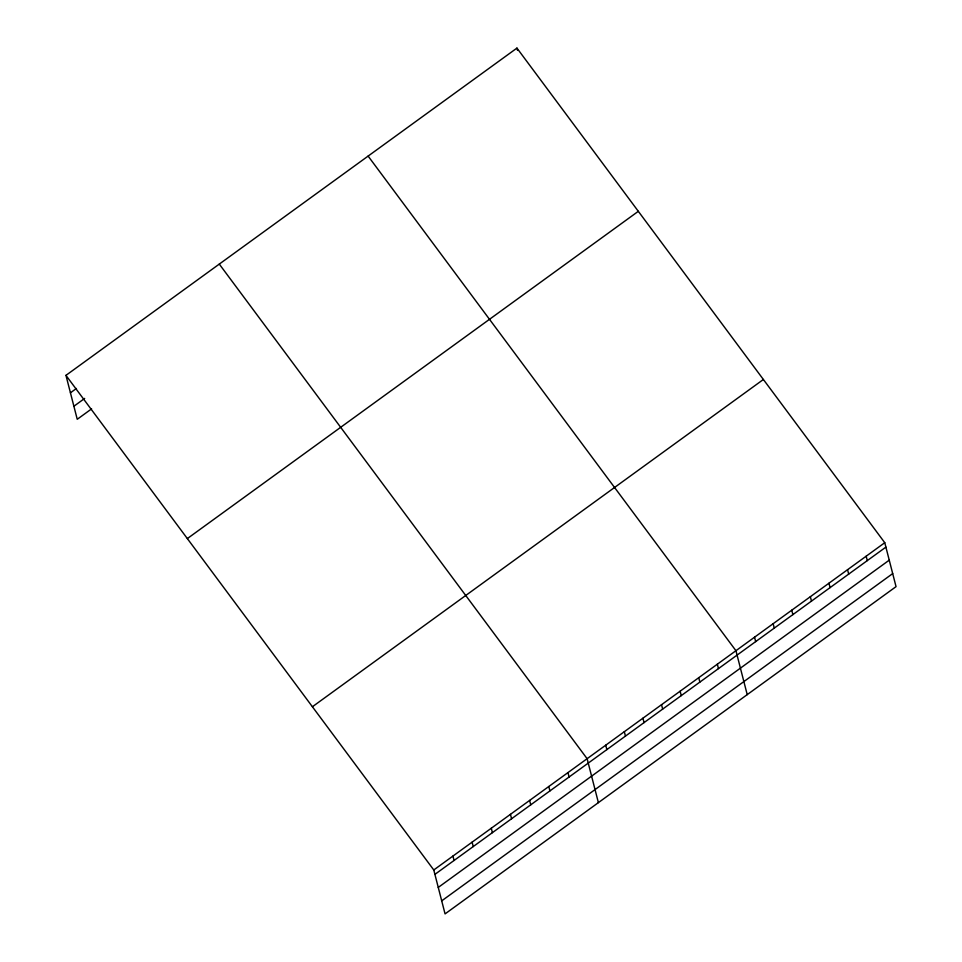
<?xml version="1.0" encoding="UTF-8"?>
<svg xmlns="http://www.w3.org/2000/svg" width="962" height="962" viewBox="0 0 962 962"><rect width="100%" height="100%" fill="white"/><g stroke="black" fill="none" stroke-linecap="round" stroke-linejoin="round"><path stroke-width="1.44" d="M65.957 375.36L516.943 48.1L884.763 542.712L896.043 586.64L445.057 913.9L433.778 869.973L65.957 375.36L77.237 419.288L91.606 408.862M70.43 392.809L76.431 388.468M73.882 406.253L84.668 398.424M187.337 538.588L638.323 211.315M312.397 706.757L763.383 379.485M433.778 869.973L884.763 542.712M434.908 874.374L885.894 547.113M438.263 887.421L889.249 560.149M441.714 900.853L892.7 573.592M368.121 156.097L735.942 650.709L747.221 694.636M219.288 264.093L587.121 758.705L598.388 802.633M866.161 556.204L867.291 560.605M847.558 569.708L848.688 574.11M828.955 583.212L830.086 587.614M810.353 596.705L811.483 601.106M791.75 610.209L792.88 614.61M773.147 623.713L774.278 628.114M754.545 637.205L755.675 641.606M717.339 664.213L718.47 668.602M698.737 677.705L699.867 682.106M516.943 48.1L517.508 50.301M680.134 691.209L681.264 695.61M661.531 704.701L662.662 709.102M642.929 718.205L644.059 722.606M624.326 731.709L625.456 736.11M605.723 745.201L606.854 749.602M567.953 772.618L569.083 777.019M548.785 786.519L549.915 790.92M529.617 800.432L530.747 804.833M510.449 814.345L511.58 818.746M491.281 828.246L492.412 832.647M472.114 842.159L473.244 846.56M452.946 856.072L454.076 860.461"/></g></svg>
